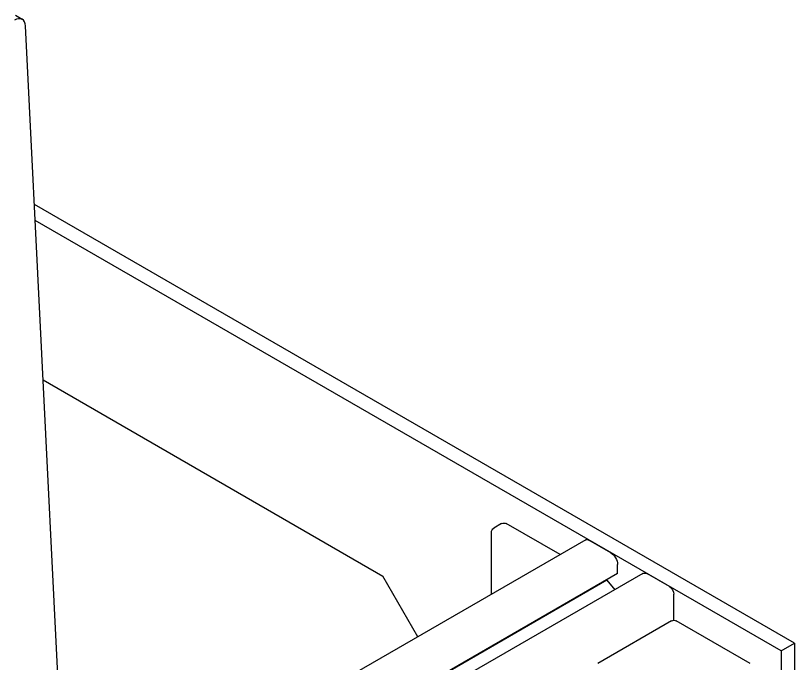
# Model space of a CAD drawing. Header units: millimetres. Extents: x 129 to 6329, y 33 to 3553.
# Drawn here: x 3787.1 to 4033.3, y 1223.1 to 1428 of the extents above; entities that cross this region are included whole.
import ezdxf

# ---------------------------------------------------------------- set-up
doc = ezdxf.new("R2010")
doc.units = ezdxf.units.MM
doc.layers.add('vistasIsometricas', color=255, linetype='Continuous')

msp = doc.modelspace()

# ---------------------------------------------------------------- linework, layer by layer
at = {"layer": 'vistasIsometricas', "extrusion": (0, 0.816497, 0.57735)}
for p, q in [((3789.222, 1426.753), (3787.101, 1427.978)), ((3804.187, 1143.102), (3790.253, 1424.687)), ((4033.335, 1229.478), (3793.048, 1368.208)), ((4029.092, 1227.028), (3793.297, 1363.165)), ((3795.793, 1312.734), (3903.227, 1250.707)), ((3940.752, 1267.292), (3938.292, 1265.872)), ((3959.236, 1257.487), (3942.252, 1267.292)), ((3937.542, 1244.962), (3937.542, 1264.573)), ((3967.372, 1262.184), (3802.991, 1167.279)), ((3975.302, 1258.084), (3968.372, 1262.085)), ((3977.423, 1251.513), (3977.423, 1254.41)), ((3977.423, 1251.513), (3803.784, 1151.262)), ((3985.398, 1251.538), (3804.004, 1146.809)), ((3993.828, 1247.388), (3986.898, 1251.389)), ((3974.029, 1249.39), (3803.791, 1151.104)), ((3914.294, 1231.539), (3903.227, 1250.707)), ((3974.029, 1249.554), (3974.029, 1249.39)), ((3974.029, 1249.39), (3976.514, 1246.408)), ((3995.242, 1236.755), (3995.242, 1244.939)), ((3994.492, 1236.554), (3971.158, 1223.082)), ((4019.327, 1223.082), (3995.992, 1236.554)), ((4029.092, 1227.028), (4033.335, 1229.478)), ((4033.335, 1229.478), (4033.335, 1189.47)), ((4029.092, 1227.028), (4029.092, 1187.02))]:
    msp.add_line(p, q, dxfattribs=at)
at = {"layer": 'vistasIsometricas', "extrusion": (1e-16, -1e-16, -1)}
msp.add_arc((-3939.042, 1264.573), 1.5, 0, 60, dxfattribs=at)
at = {"layer": 'vistasIsometricas', "extrusion": (0, 0, -1)}
msp.add_arc((-3941.502, 1265.993), 1.5, 60, 120, dxfattribs=at)
at = {"layer": 'vistasIsometricas', "extrusion": (1e-16, 0, -1)}
msp.add_arc((-3995.242, 1235.255), 1.5, 60, 120, dxfattribs=at)
at = {"layer": 'vistasIsometricas'}
msp.add_ellipse((3786.722, 1422.423), major_axis=(2.5, 4.33), ratio=0.5773503, start_param=-0.7298997, end_param=0.7853982, dxfattribs=at)
at = {"layer": 'vistasIsometricas', "extrusion": (1.5e-16, 8.66025e-17, -1)}
for centre, start_param, end_param in [((3968.372, 1260.452), 0, 0.7853982), ((3993.828, 1245.755), 0.7853982, 2.3561945)]:
    msp.add_ellipse(centre, major_axis=(-1, 1.732), ratio=0.5773503, start_param=start_param, end_param=end_param, dxfattribs=at)
at = {"layer": 'vistasIsometricas', "extrusion": (1.18301e-16, 6.83013e-17, -1)}
msp.add_ellipse((3975.302, 1255.635), major_axis=(-1.5, 2.598), ratio=0.5773503, start_param=0.7853982, end_param=2.3561945, dxfattribs=at)
at = {"layer": 'vistasIsometricas', "extrusion": (4.33013e-17, 2.5e-17, -1)}
msp.add_ellipse((3986.898, 1248.94), major_axis=(-1.5, 2.598), ratio=0.5773503, start_param=0, end_param=0.7853982, dxfattribs=at)

doc.saveas('drawing.dxf')
